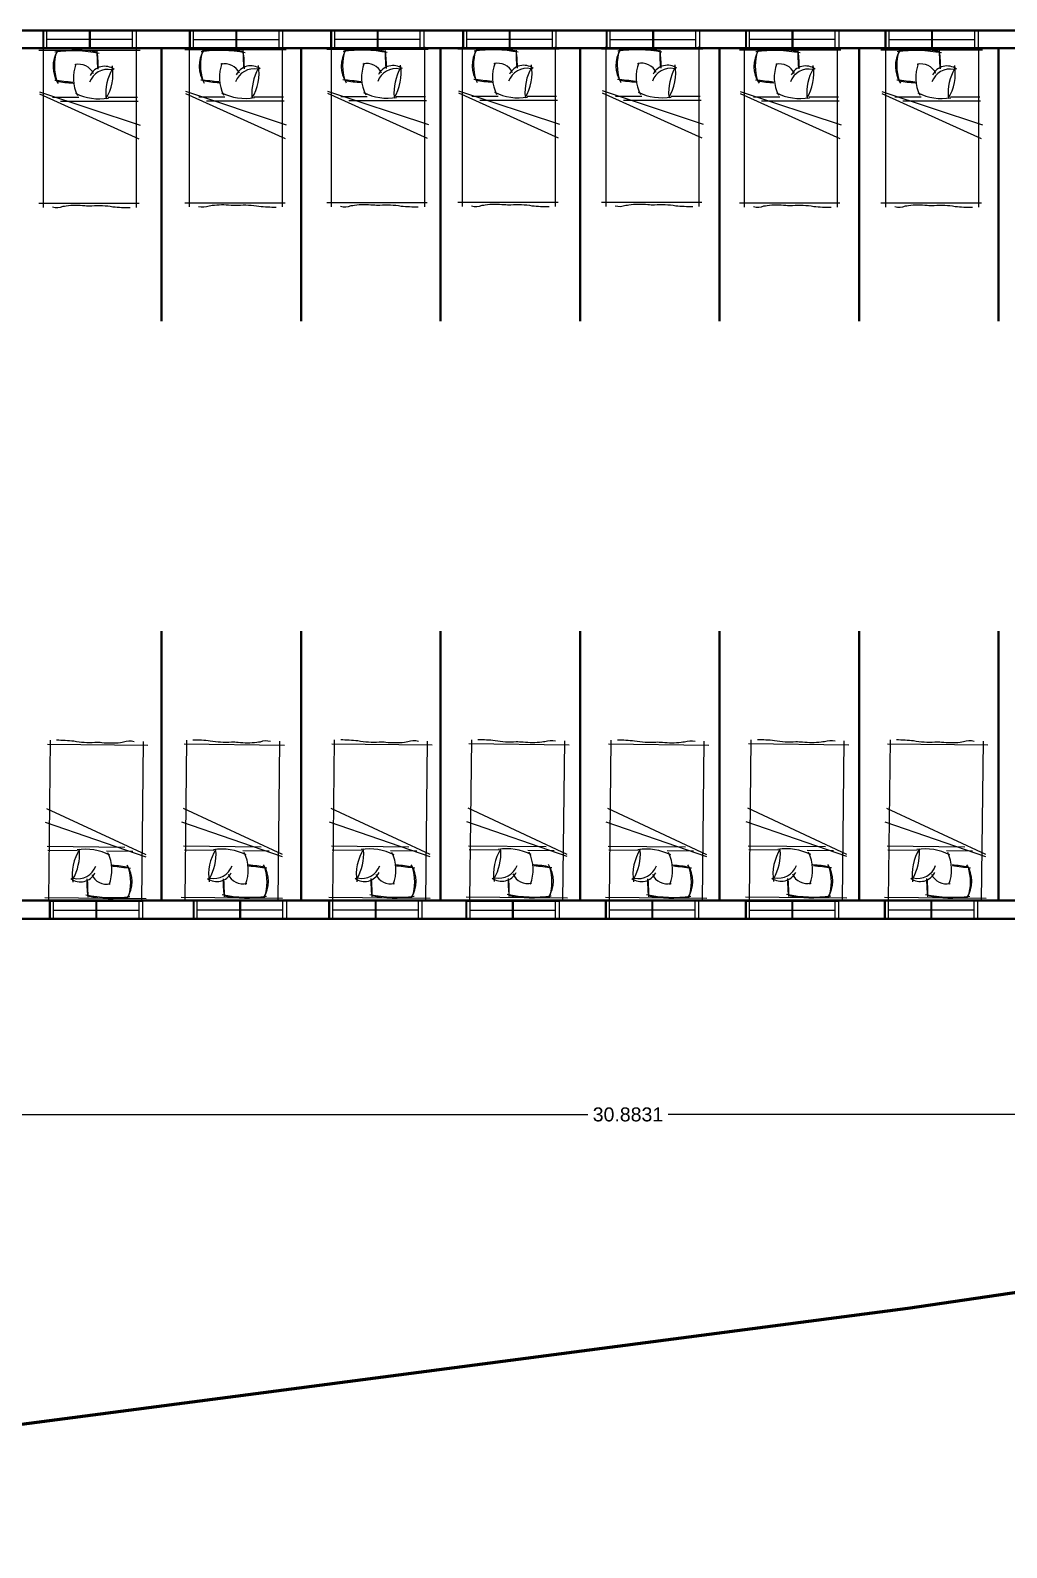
# Model space of a CAD drawing. Header units: metres. Extents: x -353 to 1688, y -477 to 135.
# Drawn here: x -323.22 to -310.63, y -466.27 to -446.69 of the extents above; entities that cross this region are included whole.
import ezdxf

# ---------------------------------------------------------------- set-up
doc = ezdxf.new("R2010")
doc.units = ezdxf.units.M
doc.header["$MEASUREMENT"] = 0
doc.linetypes.add('ACAD_ISO04W100', pattern=[30, 24, -3, 0, -3])
for name, color, linetype, lineweight in [('DIMENSION', 240, 'Continuous', 40), ('SITE BOUNDARY', 6, 'ACAD_ISO04W100', 60), ('WALL', 2, 'Continuous', 40)]:
    doc.layers.add(name, color=color, linetype=linetype, lineweight=lineweight)
doc.layers.add('FURNITURE', color=130, linetype='Continuous', plot=False)
doc.layers.add('WINDOW', color=10, linetype='Continuous')
doc.styles.get("Standard").update_dxf_attribs({"font": 'arial.ttf'})
doc.dimstyles.new('Annotative', dxfattribs={"dimscale": 0, "dimtxt": 0.18, "dimasz": 0.18, "dimexe": 0.18, "dimexo": 0.0625, "dimgap": 0.09, "dimtad": 0, "dimtih": 1, "dimtoh": 1, "dimdec": 4, "dimzin": 0, "dimdsep": 46, "dimtxsty": 'Standard', "dimcen": 0.09, "dimadec": 0, "dimazin": 0, "dimtfac": 1, "dimtdec": 4, "dimtofl": 0, "dimtmove": 0, "dimatfit": 3, "dimfxl": 1, "dimtolj": 1, "dimtzin": 0, "dimarcsym": 0})

# ---------------------------------------------------------------- blocks, each defined once
blk = doc.blocks.new('*D422')
at = {"layer": 'Defpoints', "color": 0, "transparency": 16777216}
for p in [(-330.954, -458.16), (-300.071, -458.16), (-330.954, -460.684)]:
    blk.add_point(p, dxfattribs=at)
at = {"layer": 'DIMENSION', "color": 0, "lineweight": -2, "transparency": 16777216}
for p, q in [((-330.954, -458.222), (-330.954, -460.864)), ((-300.071, -458.222), (-300.071, -460.864)), ((-330.774, -460.684), (-316.029, -460.684)), ((-300.251, -460.684), (-314.996, -460.684))]:
    blk.add_line(p, q, dxfattribs=at)
at = {"layer": 'DIMENSION', "color": 0, "transparency": 16777216}
for points in [[(-330.774, -460.654), (-330.774, -460.714), (-330.954, -460.684)], [(-300.251, -460.654), (-300.251, -460.714), (-300.071, -460.684)]]:
    blk.add_solid(points, dxfattribs=at)
at = {"layer": 'DIMENSION', "color": 0, "transparency": 16777216, "insert": (-315.513, -460.684), "char_height": 0.18, "attachment_point": 5}
blk.add_mtext('\\A1;30.8831', dxfattribs=at)

msp = doc.modelspace()

# ---------------------------------------------------------------- linework, layer by layer
at = {"layer": 'FURNITURE', "color": 7, "linetype": 'Continuous'}
for p, q in [((-323.11619, -446.9466), (-321.80785, -446.9466)), ((-321.23167, -446.94013), (-319.92334, -446.94013)), ((-319.3982, -446.93745), (-318.08987, -446.93745)), ((-317.70867, -446.93333), (-316.40034, -446.93333)), ((-315.85472, -446.93274), (-314.54639, -446.93274)), ((-314.0728, -446.94211), (-312.76447, -446.94211)), ((-312.24814, -446.94211), (-310.93981, -446.94211)), ((-321.72845, -457.90071), (-323.0367, -457.88573)), ((-319.96874, -457.89735), (-321.27699, -457.88237)), ((-318.06307, -457.89633), (-319.37132, -457.88136)), ((-316.29278, -457.89372), (-317.60102, -457.87875)), ((-314.49324, -457.89818), (-315.80148, -457.88321)), ((-312.68681, -457.89372), (-313.99506, -457.87875)), ((-310.89267, -457.89617), (-312.20091, -457.88119))]:
    msp.add_line(p, q, dxfattribs=at)
at = {"layer": 'FURNITURE', "linetype": 'Continuous'}
for p, q in [((-323.05816, -446.91656), (-323.05816, -448.97831)), ((-321.85816, -446.91656), (-321.85816, -448.97831)), ((-321.17365, -446.91009), (-321.17365, -448.97184)), ((-319.97365, -446.91009), (-319.97365, -448.97184)), ((-319.34018, -446.90741), (-319.34018, -448.96916)), ((-318.14018, -446.90741), (-318.14018, -448.96916)), ((-317.65065, -446.90329), (-317.65065, -448.96504)), ((-316.45065, -446.90329), (-316.45065, -448.96504)), ((-315.79669, -446.90269), (-315.79669, -448.96444)), ((-314.59669, -446.90269), (-314.59669, -448.96444)), ((-314.01478, -446.91206), (-314.01478, -448.97381)), ((-312.81478, -446.91206), (-312.81478, -448.97381)), ((-312.19012, -446.91206), (-312.19012, -448.97381)), ((-310.99012, -446.91206), (-310.99012, -448.97381)), ((-323.10726, -447.48494), (-321.80534, -447.91668)), ((-323.10684, -447.51398), (-321.8224, -448.09431)), ((-322.93571, -447.5562), (-322.59715, -447.5562)), ((-322.83335, -447.607), (-321.83167, -447.607)), ((-322.22036, -447.5562), (-321.84123, -447.5562)), ((-321.22274, -447.47847), (-319.92082, -447.91022)), ((-321.22233, -447.50751), (-319.93788, -448.08784)), ((-321.0512, -447.54973), (-320.71263, -447.54973)), ((-320.94883, -447.60053), (-319.94716, -447.60053)), ((-320.33584, -447.54973), (-319.95672, -447.54973)), ((-319.38927, -447.47579), (-318.08735, -447.90753)), ((-319.38886, -447.50483), (-318.10441, -448.08516)), ((-319.21773, -447.54705), (-318.87916, -447.54705)), ((-319.11536, -447.59785), (-318.11368, -447.59785)), ((-318.50237, -447.54705), (-318.12325, -447.54705)), ((-317.69974, -447.47167), (-316.39782, -447.90342)), ((-317.69933, -447.50071), (-316.41488, -448.08104)), ((-317.5282, -447.54293), (-317.18963, -447.54293)), ((-317.42583, -447.59373), (-316.42416, -447.59373)), ((-316.81284, -447.54293), (-316.43372, -447.54293)), ((-315.84579, -447.47108), (-314.54387, -447.90282)), ((-315.84538, -447.50011), (-314.56093, -448.08044)), ((-315.67425, -447.54234), (-315.33568, -447.54234)), ((-315.57188, -447.59314), (-314.5702, -447.59314)), ((-314.95889, -447.54234), (-314.57976, -447.54234)), ((-314.06388, -447.48044), (-312.76196, -447.91219)), ((-314.06346, -447.50948), (-312.77901, -448.08981)), ((-313.89233, -447.55171), (-313.55377, -447.55171)), ((-313.78996, -447.60251), (-312.78829, -447.60251)), ((-313.17697, -447.55171), (-312.79785, -447.55171)), ((-312.23921, -447.48044), (-310.9373, -447.91219)), ((-312.2388, -447.50948), (-310.95435, -448.08981)), ((-312.06767, -447.55171), (-311.72911, -447.55171)), ((-311.9653, -447.60251), (-310.96363, -447.60251)), ((-311.35231, -447.55171), (-310.97319, -447.55171)), ((-323.11619, -448.9236), (-321.82117, -448.9236)), ((-321.23167, -448.91713), (-319.93665, -448.91713)), ((-319.3982, -448.91445), (-318.10318, -448.91445)), ((-317.70867, -448.91033), (-316.41365, -448.91033)), ((-315.85472, -448.90974), (-314.5597, -448.90974)), ((-314.0728, -448.91911), (-312.77778, -448.91911)), ((-312.24814, -448.91911), (-310.95312, -448.91911)), ((-321.70582, -455.92384), (-323.00076, -455.90902)), ((-322.98673, -457.91635), (-322.96313, -455.85474)), ((-321.78681, -457.93009), (-321.76321, -455.86848)), ((-319.94611, -455.92048), (-321.24105, -455.90565)), ((-321.22703, -457.91299), (-321.20343, -455.85138)), ((-320.02711, -457.92672), (-320.00351, -455.86511)), ((-318.04044, -455.91946), (-319.33538, -455.90464)), ((-319.32136, -457.91197), (-319.29776, -455.85036)), ((-318.12144, -457.92571), (-318.09784, -455.8641)), ((-316.27015, -455.91685), (-317.56508, -455.90203)), ((-317.55106, -457.90937), (-317.52746, -455.84775)), ((-316.35114, -457.9231), (-316.32754, -455.86149)), ((-314.47061, -455.92131), (-315.76554, -455.90649)), ((-315.75152, -457.91383), (-315.72792, -455.85221)), ((-314.5516, -457.92756), (-314.528, -455.86595)), ((-312.66418, -455.91685), (-313.95912, -455.90203)), ((-313.9451, -457.90937), (-313.9215, -455.84775)), ((-312.74517, -457.9231), (-312.72157, -455.86149)), ((-310.87004, -455.91929), (-312.16497, -455.90447)), ((-312.15095, -457.91181), (-312.12735, -455.8502)), ((-310.95103, -457.92554), (-310.92743, -455.86393)), ((-321.7313, -457.33326), (-323.00902, -456.73827)), ((-319.97159, -457.3299), (-321.24931, -456.73491)), ((-318.06592, -457.32889), (-319.34364, -456.7339)), ((-316.29562, -457.32628), (-317.57334, -456.73129)), ((-314.49608, -457.33074), (-315.7738, -456.73575)), ((-312.68966, -457.32628), (-313.96738, -456.73129)), ((-310.89551, -457.32872), (-312.17323, -456.73373)), ((-321.73121, -457.3623), (-323.02811, -456.91569)), ((-319.97151, -457.35894), (-321.2684, -456.91233)), ((-318.06584, -457.35793), (-319.36273, -456.91131)), ((-316.29554, -457.35532), (-317.59243, -456.9087)), ((-314.496, -457.35978), (-315.79289, -456.91316)), ((-312.68958, -457.35532), (-313.98647, -456.9087)), ((-310.89543, -457.35776), (-312.19232, -456.91114)), ((-322.00371, -457.23712), (-323.00532, -457.22565)), ((-322.61724, -457.2809), (-322.99634, -457.27656)), ((-321.90193, -457.28908), (-322.24047, -457.28521)), ((-320.24401, -457.23375), (-321.24562, -457.22229)), ((-320.85754, -457.27753), (-321.23664, -457.27319)), ((-320.14223, -457.28572), (-320.48077, -457.28185)), ((-318.33833, -457.23274), (-319.33994, -457.22127)), ((-318.95186, -457.27652), (-319.33096, -457.27218)), ((-318.23655, -457.28471), (-318.5751, -457.28083)), ((-316.56804, -457.23013), (-317.56965, -457.21866)), ((-317.18157, -457.27391), (-317.56067, -457.26957)), ((-316.46626, -457.2821), (-316.8048, -457.27822)), ((-314.7685, -457.23459), (-315.77011, -457.22312)), ((-315.38203, -457.27837), (-315.76113, -457.27403)), ((-314.66672, -457.28656), (-315.00526, -457.28268)), ((-312.96207, -457.23013), (-313.96368, -457.21866)), ((-313.5756, -457.27391), (-313.9547, -457.26957)), ((-312.86029, -457.2821), (-313.19884, -457.27822)), ((-311.16793, -457.23257), (-312.16954, -457.22111)), ((-311.78146, -457.27635), (-312.16056, -457.27201)), ((-311.06615, -457.28454), (-311.40469, -457.28066))]:
    msp.add_line(p, q, dxfattribs=at)
for points in [[(-322.93851, -448.9718, 0.15235432), (-322.8018, -448.96335, 0.05352755), (-322.76127, -448.95654, -0.05589674), (-322.51917, -448.95409, 0.02697324), (-322.43158, -448.95618, -0.03694731), (-322.29376, -448.95422, -0.03644179), (-322.1588, -448.96931, 0.02377551), (-321.93632, -448.97984)], [(-321.054, -448.96533, 0.15235432), (-320.91728, -448.95688, 0.05352755), (-320.87675, -448.95007, -0.05589674), (-320.63466, -448.94762, 0.02697324), (-320.54706, -448.94971, -0.03694731), (-320.40925, -448.94775, -0.03644179), (-320.27429, -448.96284, 0.02377551), (-320.0518, -448.97337)], [(-319.22053, -448.96265, 0.15235432), (-319.08381, -448.9542, 0.05352755), (-319.04328, -448.94739, -0.05589674), (-318.80119, -448.94494, 0.02697324), (-318.71359, -448.94703, -0.03694731), (-318.57578, -448.94506, -0.03644179), (-318.44082, -448.96016, 0.02377551), (-318.21833, -448.97069)], [(-317.531, -448.95853, 0.15235432), (-317.39428, -448.95008, 0.05352755), (-317.35375, -448.94327, -0.05589674), (-317.11166, -448.94082, 0.02697324), (-317.02406, -448.94291, -0.03694731), (-316.88625, -448.94095, -0.03644179), (-316.75129, -448.95604, 0.02377551), (-316.5288, -448.96657)], [(-315.67704, -448.95793, 0.15235432), (-315.54033, -448.94949, 0.05352755), (-315.4998, -448.94267, -0.05589674), (-315.2577, -448.94022, 0.02697324), (-315.17011, -448.94231, -0.03694731), (-315.03229, -448.94035, -0.03644179), (-314.89733, -448.95544, 0.02377551), (-314.67485, -448.96597)], [(-313.89513, -448.9673, 0.15235432), (-313.75842, -448.95886, 0.05352755), (-313.71788, -448.95204, -0.05589674), (-313.47579, -448.94959, 0.02697324), (-313.38819, -448.95168, -0.03694731), (-313.25038, -448.94972, -0.03644179), (-313.11542, -448.96481, 0.02377551), (-312.89294, -448.97534)], [(-312.07047, -448.9673, 0.15235432), (-311.93376, -448.95886, 0.05352755), (-311.89322, -448.95204, -0.05589674), (-311.65113, -448.94959, 0.02697324), (-311.56353, -448.95168, -0.03694731), (-311.42572, -448.94972, -0.03644179), (-311.29076, -448.96481, 0.02377551), (-311.06828, -448.97534)], [(-321.88293, -455.87361, 0.15235432), (-322.01973, -455.88049, 0.05352755), (-322.06034, -455.88685, -0.05589674), (-322.30245, -455.88652, 0.02697324), (-322.39001, -455.88343, -0.03694731), (-322.52784, -455.88382, -0.03644179), (-322.66262, -455.86718, 0.02377551), (-322.88497, -455.8541)], [(-320.12323, -455.87025, 0.15235432), (-320.26003, -455.87713, 0.05352755), (-320.30063, -455.88348, -0.05589674), (-320.54274, -455.88316, 0.02697324), (-320.63031, -455.88007, -0.03694731), (-320.76813, -455.88045, -0.03644179), (-320.90291, -455.86382, 0.02377551), (-321.12526, -455.85074)], [(-318.21755, -455.86924, 0.15235432), (-318.35435, -455.87612, 0.05352755), (-318.39496, -455.88247, -0.05589674), (-318.63707, -455.88215, 0.02697324), (-318.72463, -455.87906, -0.03694731), (-318.86246, -455.87944, -0.03644179), (-318.99724, -455.8628, 0.02377551), (-319.21959, -455.84972)], [(-316.44726, -455.86663, 0.15235432), (-316.58406, -455.87351, 0.05352755), (-316.62467, -455.87986, -0.05589674), (-316.86677, -455.87954, 0.02697324), (-316.95434, -455.87645, -0.03694731), (-317.09217, -455.87683, -0.03644179), (-317.22694, -455.86019, 0.02377551), (-317.44929, -455.84711)], [(-314.64772, -455.87109, 0.15235432), (-314.78452, -455.87797, 0.05352755), (-314.82513, -455.88432, -0.05589674), (-315.06723, -455.884, 0.02697324), (-315.1548, -455.88091, -0.03694731), (-315.29263, -455.88129, -0.03644179), (-315.4274, -455.86465, 0.02377551), (-315.64975, -455.85157)], [(-312.84129, -455.86663, 0.15235432), (-312.97809, -455.87351, 0.05352755), (-313.0187, -455.87986, -0.05589674), (-313.26081, -455.87954, 0.02697324), (-313.34837, -455.87645, -0.03694731), (-313.4862, -455.87683, -0.03644179), (-313.62098, -455.86019, 0.02377551), (-313.84333, -455.84711)], [(-311.04715, -455.86907, 0.15235432), (-311.18395, -455.87595, 0.05352755), (-311.22456, -455.8823, -0.05589674), (-311.46666, -455.88198, 0.02697324), (-311.55423, -455.87889, -0.03694731), (-311.69206, -455.87927, -0.03644179), (-311.82683, -455.86263, 0.02377551), (-312.04918, -455.84956)]]:
    msp.add_lwpolyline(points, format="xyb", dxfattribs=at)
at = {"layer": 'FURNITURE', "color": 7, "linetype": 'Continuous'}
for centre, radius, start, end in [((-322.54203, -447.1627), 0.38873, 147.509962, 213.833595), ((-322.64056, -448.36401), 1.41732, 78.579336, 100.017214), ((-323.85198, -447.1726), 1.50512, 359.153578, 7.553295), ((-320.65751, -447.15623), 0.38873, 147.509962, 213.833595), ((-320.75605, -448.35754), 1.41732, 78.579336, 100.017214), ((-321.96746, -447.16613), 1.50512, 359.153578, 7.553295), ((-318.82404, -447.15355), 0.38873, 147.509962, 213.833595), ((-318.92258, -448.35486), 1.41732, 78.579336, 100.017214), ((-320.13399, -447.16345), 1.50512, 359.153578, 7.553295), ((-317.13451, -447.14943), 0.38873, 147.509962, 213.833595), ((-317.23305, -448.35074), 1.41732, 78.579336, 100.017214), ((-318.44446, -447.15933), 1.50512, 359.153578, 7.553295), ((-315.28056, -447.14883), 0.38873, 147.509962, 213.833595), ((-315.3791, -448.35014), 1.41732, 78.579336, 100.017214), ((-316.59051, -447.15873), 1.50512, 359.153578, 7.553295), ((-313.49864, -447.1582), 0.38873, 147.509962, 213.833595), ((-313.59718, -448.35951), 1.41732, 78.579336, 100.017214), ((-314.80859, -447.1681), 1.50512, 359.153578, 7.553295), ((-311.67398, -447.1582), 0.38873, 147.509962, 213.833595), ((-311.77252, -448.35951), 1.41732, 78.579336, 100.017214), ((-312.98393, -447.1681), 1.50512, 359.153578, 7.553295), ((-322.15573, -447.30596), 0.51276, 159.302573, 206.502635), ((-322.59974, -447.34041), 0.20995, 24.752318, 103.91918), ((-322.26382, -447.36507), 0.20816, 54.167062, 153.84213), ((-321.59111, -447.5115), 0.65945, 151.045551, 184.149692), ((-322.7823, -447.25135), 0.62481, 328.654191, 9.197687), ((-320.27121, -447.29949), 0.51276, 159.302573, 206.502635), ((-320.71522, -447.33394), 0.20995, 24.752318, 103.91918), ((-320.3793, -447.3586), 0.20816, 54.167062, 153.84213), ((-319.7066, -447.50503), 0.65945, 151.045551, 184.149692), ((-320.89779, -447.24488), 0.62481, 328.654191, 9.197687), ((-318.43774, -447.29681), 0.51276, 159.302573, 206.502635), ((-318.88175, -447.33126), 0.20995, 24.752318, 103.91918), ((-318.54583, -447.35592), 0.20816, 54.167062, 153.84213), ((-317.87313, -447.50235), 0.65945, 151.045551, 184.149692), ((-319.06432, -447.2422), 0.62481, 328.654191, 9.197687), ((-316.74821, -447.29269), 0.51276, 159.302573, 206.502635), ((-317.19222, -447.32714), 0.20995, 24.752318, 103.91918), ((-316.8563, -447.3518), 0.20816, 54.167062, 153.84213), ((-316.1836, -447.49823), 0.65945, 151.045551, 184.149692), ((-317.37479, -447.23808), 0.62481, 328.654191, 9.197687), ((-314.89426, -447.2921), 0.51276, 159.302573, 206.502635), ((-315.33827, -447.32654), 0.20995, 24.752318, 103.91918), ((-315.00235, -447.3512), 0.20816, 54.167062, 153.84213), ((-314.32964, -447.49763), 0.65945, 151.045551, 184.149692), ((-315.52084, -447.23748), 0.62481, 328.654191, 9.197687), ((-313.11234, -447.30147), 0.51276, 159.302573, 206.502635), ((-313.55636, -447.33591), 0.20995, 24.752318, 103.91918), ((-313.22043, -447.36057), 0.20816, 54.167062, 153.84213), ((-312.54773, -447.507), 0.65945, 151.045551, 184.149692), ((-313.73892, -447.24685), 0.62481, 328.654191, 9.197687), ((-311.28768, -447.30147), 0.51276, 159.302573, 206.502635), ((-311.73169, -447.33591), 0.20995, 24.752318, 103.91918), ((-311.39577, -447.36057), 0.20816, 54.167062, 153.84213), ((-310.72307, -447.507), 0.65945, 151.045551, 184.149692), ((-311.91426, -447.24685), 0.62481, 328.654191, 9.197687), ((-322.62588, -446.12199), 1.25148, 258.116915, 267.884926), ((-320.74136, -446.11552), 1.25148, 258.116915, 267.884926), ((-318.90789, -446.11284), 1.25148, 258.116915, 267.884926), ((-317.21836, -446.10872), 1.25148, 258.116915, 267.884926), ((-315.36441, -446.10812), 1.25148, 258.116915, 267.884926), ((-313.58249, -446.11749), 1.25148, 258.116915, 267.884926), ((-311.75783, -446.11749), 1.25148, 258.116915, 267.884926), ((-322.33088, -446.86967), 0.70718, 243.959976, 279.347385), ((-320.44637, -446.8632), 0.70718, 243.959976, 279.347385), ((-318.61289, -446.86052), 0.70718, 243.959976, 279.347385), ((-316.92337, -446.8564), 0.70718, 243.959976, 279.347385), ((-315.06941, -446.8558), 0.70718, 243.959976, 279.347385), ((-313.2875, -446.86517), 0.70718, 243.959976, 279.347385), ((-311.46284, -446.86517), 0.70718, 243.959976, 279.347385), ((-322.05882, -457.59216), 0.62481, 147.998363, 188.541859), ((-323.24696, -457.31839), 0.65945, 330.389723, 3.493864), ((-322.51458, -457.96865), 0.70718, 63.304147, 98.691556), ((-322.68473, -457.53038), 0.51276, 338.646744, 25.846806), ((-320.29911, -457.5888), 0.62481, 147.998363, 188.541859), ((-321.48725, -457.31503), 0.65945, 330.389723, 3.493864), ((-320.75488, -457.96529), 0.70718, 63.304147, 98.691556), ((-320.92503, -457.52702), 0.51276, 338.646744, 25.846806), ((-318.39344, -457.58779), 0.62481, 147.998363, 188.541859), ((-319.58158, -457.31402), 0.65945, 330.389723, 3.493864), ((-318.84921, -457.96427), 0.70718, 63.304147, 98.691556), ((-319.01936, -457.526), 0.51276, 338.646744, 25.846806), ((-316.62315, -457.58518), 0.62481, 147.998363, 188.541859), ((-317.81128, -457.31141), 0.65945, 330.389723, 3.493864), ((-317.07891, -457.96166), 0.70718, 63.304147, 98.691556), ((-317.24906, -457.52339), 0.51276, 338.646744, 25.846806), ((-314.82361, -457.58964), 0.62481, 147.998363, 188.541859), ((-316.01174, -457.31587), 0.65945, 330.389723, 3.493864), ((-315.27937, -457.96612), 0.70718, 63.304147, 98.691556), ((-315.44952, -457.52785), 0.51276, 338.646744, 25.846806), ((-313.01718, -457.58518), 0.62481, 147.998363, 188.541859), ((-314.20532, -457.31141), 0.65945, 330.389723, 3.493864), ((-313.47294, -457.96166), 0.70718, 63.304147, 98.691556), ((-313.6431, -457.52339), 0.51276, 338.646744, 25.846806), ((-311.22304, -457.58762), 0.62481, 147.998363, 188.541859), ((-312.41117, -457.31385), 0.65945, 330.389723, 3.493864), ((-311.6788, -457.9641), 0.70718, 63.304147, 98.691556), ((-311.84895, -457.52583), 0.51276, 338.646744, 25.846806), ((-322.57597, -457.47252), 0.20816, 233.511233, 333.186301), ((-322.24036, -457.50102), 0.20995, 204.09649, 283.263351), ((-322.22817, -458.71966), 1.25148, 77.461087, 87.229098), ((-322.3001, -457.67806), 0.38873, 326.854133, 33.177766), ((-320.81627, -457.46915), 0.20816, 233.511233, 333.186301), ((-320.48065, -457.49766), 0.20995, 204.09649, 283.263351), ((-320.46846, -458.71629), 1.25148, 77.461087, 87.229098), ((-320.54039, -457.67469), 0.38873, 326.854133, 33.177766), ((-318.91059, -457.46814), 0.20816, 233.511233, 333.186301), ((-318.57498, -457.49664), 0.20995, 204.09649, 283.263351), ((-318.56279, -458.71528), 1.25148, 77.461087, 87.229098), ((-318.63472, -457.67368), 0.38873, 326.854133, 33.177766), ((-317.1403, -457.46553), 0.20816, 233.511233, 333.186301), ((-316.80468, -457.49403), 0.20995, 204.09649, 283.263351), ((-316.79249, -458.71267), 1.25148, 77.461087, 87.229098), ((-316.86442, -457.67107), 0.38873, 326.854133, 33.177766), ((-315.34076, -457.46999), 0.20816, 233.511233, 333.186301), ((-315.00514, -457.49849), 0.20995, 204.09649, 283.263351), ((-314.99295, -458.71713), 1.25148, 77.461087, 87.229098), ((-315.06488, -457.67553), 0.38873, 326.854133, 33.177766), ((-313.53433, -457.46553), 0.20816, 233.511233, 333.186301), ((-313.19872, -457.49403), 0.20995, 204.09649, 283.263351), ((-313.18653, -458.71267), 1.25148, 77.461087, 87.229098), ((-313.25846, -457.67107), 0.38873, 326.854133, 33.177766), ((-311.74019, -457.46797), 0.20816, 233.511233, 333.186301), ((-311.40457, -457.49647), 0.20995, 204.09649, 283.263351), ((-311.39238, -458.71511), 1.25148, 77.461087, 87.229098), ((-311.46431, -457.67351), 0.38873, 326.854133, 33.177766), ((-320.99012, -457.68315), 1.50512, 178.497749, 186.897466), ((-319.23041, -457.67979), 1.50512, 178.497749, 186.897466), ((-317.32474, -457.67877), 1.50512, 178.497749, 186.897466), ((-315.55445, -457.67616), 1.50512, 178.497749, 186.897466), ((-313.75491, -457.68062), 1.50512, 178.497749, 186.897466), ((-311.94848, -457.67616), 1.50512, 178.497749, 186.897466), ((-310.15434, -457.6786), 1.50512, 178.497749, 186.897466), ((-322.18782, -456.47795), 1.41732, 257.923507, 279.361386), ((-320.42811, -456.47459), 1.41732, 257.923507, 279.361386), ((-318.52244, -456.47357), 1.41732, 257.923507, 279.361386), ((-316.75214, -456.47096), 1.41732, 257.923507, 279.361386), ((-314.9526, -456.47543), 1.41732, 257.923507, 279.361386), ((-313.14618, -456.47096), 1.41732, 257.923507, 279.361386), ((-311.35203, -456.47341), 1.41732, 257.923507, 279.361386)]:
    msp.add_arc(centre, radius, start, end, dxfattribs=at)
at = {"layer": 'FURNITURE', "linetype": 'Continuous'}
for centre, radius, start, end in [((-322.25105, -447.15157), 0.66193, 163.926349, 197.140869), ((-322.66633, -448.69417), 1.7363, 79.04869, 97.940841), ((-319.45186, -446.95581), 2.91289, 180.106285, 184.331167), ((-320.36653, -447.1451), 0.66193, 163.926349, 197.140869), ((-320.78182, -448.6877), 1.7363, 79.04869, 97.940841), ((-317.56734, -446.94934), 2.91289, 180.106285, 184.331167), ((-318.53306, -447.14242), 0.66193, 163.926349, 197.140869), ((-318.94835, -448.68502), 1.7363, 79.04869, 97.940841), ((-315.73387, -446.94666), 2.91289, 180.106285, 184.331167), ((-316.84353, -447.1383), 0.66193, 163.926349, 197.140869), ((-317.25882, -448.6809), 1.7363, 79.04869, 97.940841), ((-314.04434, -446.94254), 2.91289, 180.106285, 184.331167), ((-314.98958, -447.1377), 0.66193, 163.926349, 197.140869), ((-315.40486, -448.6803), 1.7363, 79.04869, 97.940841), ((-312.19039, -446.94194), 2.91289, 180.106285, 184.331167), ((-313.20767, -447.14707), 0.66193, 163.926349, 197.140869), ((-313.62295, -448.68967), 1.7363, 79.04869, 97.940841), ((-310.40847, -446.95131), 2.91289, 180.106285, 184.331167), ((-311.383, -447.14707), 0.66193, 163.926349, 197.140869), ((-311.79829, -448.68967), 1.7363, 79.04869, 97.940841), ((-308.58381, -446.95131), 2.91289, 180.106285, 184.331167), ((-322.22511, -447.44445), 0.24841, 78.041256, 160.834226), ((-320.34059, -447.43798), 0.24841, 78.041256, 160.834226), ((-318.50712, -447.4353), 0.24841, 78.041256, 160.834226), ((-316.81759, -447.43118), 0.24841, 78.041256, 160.834226), ((-314.96364, -447.43058), 0.24841, 78.041256, 160.834226), ((-313.18173, -447.43995), 0.24841, 78.041256, 160.834226), ((-311.35707, -447.43995), 0.24841, 78.041256, 160.834226), ((-323.86436, -457.34101), 10.04598, 83.213222, 84.547616), ((-321.97984, -457.33454), 10.04598, 83.213222, 84.547616), ((-320.14637, -457.33186), 10.04598, 83.213222, 84.547616), ((-318.45684, -457.32774), 10.04598, 83.213222, 84.547616), ((-316.60289, -457.32714), 10.04598, 83.213222, 84.547616), ((-314.82098, -457.33651), 10.04598, 83.213222, 84.547616), ((-312.99632, -457.33651), 10.04598, 83.213222, 84.547616), ((-322.61377, -457.3927), 0.24841, 257.385428, 340.178398), ((-320.86135, -447.51555), 10.04598, 262.557393, 263.891788), ((-322.59118, -457.68586), 0.66193, 343.270521, 16.48504), ((-320.85406, -457.38934), 0.24841, 257.385428, 340.178398), ((-319.10164, -447.51219), 10.04598, 262.557393, 263.891788), ((-320.83148, -457.68249), 0.66193, 343.270521, 16.48504), ((-318.94839, -457.38832), 0.24841, 257.385428, 340.178398), ((-317.19597, -447.51117), 10.04598, 262.557393, 263.891788), ((-318.92581, -457.68148), 0.66193, 343.270521, 16.48504), ((-317.17809, -457.38571), 0.24841, 257.385428, 340.178398), ((-315.42567, -447.50856), 10.04598, 262.557393, 263.891788), ((-317.15551, -457.67887), 0.66193, 343.270521, 16.48504), ((-315.37855, -457.39017), 0.24841, 257.385428, 340.178398), ((-313.62613, -447.51302), 10.04598, 262.557393, 263.891788), ((-315.35597, -457.68333), 0.66193, 343.270521, 16.48504), ((-313.57213, -457.38571), 0.24841, 257.385428, 340.178398), ((-311.81971, -447.50856), 10.04598, 262.557393, 263.891788), ((-313.54955, -457.67887), 0.66193, 343.270521, 16.48504), ((-311.77798, -457.38815), 0.24841, 257.385428, 340.178398), ((-310.02556, -447.511), 10.04598, 262.557393, 263.891788), ((-311.7554, -457.68131), 0.66193, 343.270521, 16.48504), ((-325.39243, -457.84956), 2.91289, 359.450456, 3.675338), ((-323.63273, -457.8462), 2.91289, 359.450456, 3.675338), ((-321.72706, -457.84518), 2.91289, 359.450456, 3.675338), ((-319.95676, -457.84257), 2.91289, 359.450456, 3.675338), ((-318.15722, -457.84703), 2.91289, 359.450456, 3.675338), ((-316.3508, -457.84257), 2.91289, 359.450456, 3.675338), ((-314.55665, -457.84502), 2.91289, 359.450456, 3.675338), ((-322.15827, -456.14811), 1.7363, 258.392862, 277.285012), ((-320.39856, -456.14474), 1.7363, 258.392862, 277.285012), ((-318.49289, -456.14373), 1.7363, 258.392862, 277.285012), ((-316.7226, -456.14112), 1.7363, 258.392862, 277.285012), ((-314.92306, -456.14558), 1.7363, 258.392862, 277.285012), ((-313.11663, -456.14112), 1.7363, 258.392862, 277.285012), ((-311.32249, -456.14356), 1.7363, 258.392862, 277.285012)]:
    msp.add_arc(centre, radius, start, end, dxfattribs=at)
at = {"layer": 'SITE BOUNDARY'}
for p, q in [((-288.40899, -459.73375), (-311.90105, -463.18879)), ((-311.90105, -463.18879), (-335.49006, -466.27349))]:
    msp.add_line(p, q, dxfattribs=at)
at = {"layer": 'WALL'}
for p, q in [((-328.96098, -446.6931), (-305.10098, -446.6931)), ((-328.73098, -446.9231), (-305.49407, -446.9231)), ((-321.53098, -450.44761), (-321.53098, -446.9231)), ((-321.53098, -450.44761), (-321.53098, -446.9231)), ((-319.73098, -450.44761), (-319.73098, -446.9231)), ((-318.23098, -446.9231), (-318.23098, -446.9231)), ((-318.23098, -446.9231), (-318.23098, -446.9231)), ((-318.23098, -446.9231), (-318.23098, -446.9231)), ((-318.23098, -446.9231), (-318.23098, -446.9231)), ((-317.93098, -450.44761), (-317.93098, -446.9231)), ((-316.13098, -450.44761), (-316.13098, -446.9231)), ((-314.33098, -450.44761), (-314.33098, -446.9231)), ((-312.53098, -450.44761), (-312.53098, -446.9231)), ((-310.73098, -450.44761), (-310.73098, -446.9231)), ((-321.53098, -457.9231), (-321.53098, -454.44761)), ((-319.73098, -457.9231), (-319.73098, -454.44761)), ((-317.93098, -457.9231), (-317.93098, -454.44761)), ((-316.13098, -457.9231), (-316.13098, -454.44761)), ((-314.33098, -457.9231), (-314.33098, -454.44761)), ((-312.53098, -457.9231), (-312.53098, -454.44761)), ((-310.73098, -457.9231), (-310.73098, -454.44761)), ((-307.13098, -457.9231), (-330.72407, -457.9231)), ((-300.07098, -458.15993), (-330.95407, -458.15993))]:
    msp.add_line(p, q, dxfattribs=at)
at = {"layer": 'WINDOW'}
for p, q in [((-323.05934, -446.6931), (-321.85934, -446.6931)), ((-323.05934, -446.9231), (-323.05934, -446.6931)), ((-323.04857, -446.9231), (-323.04857, -446.6931)), ((-323.00934, -446.9231), (-323.00934, -446.6931)), ((-323.00934, -446.8081), (-321.90934, -446.8081)), ((-322.45934, -446.9231), (-322.45934, -446.6931)), ((-322.44857, -446.9231), (-322.44857, -446.6931)), ((-321.90934, -446.6931), (-321.90934, -446.9231)), ((-321.85934, -446.6931), (-321.85934, -446.9231)), ((-321.16815, -446.69787), (-319.96815, -446.69787)), ((-321.16815, -446.92787), (-321.16815, -446.69787)), ((-321.15738, -446.92787), (-321.15738, -446.69787)), ((-321.11815, -446.92787), (-321.11815, -446.69787)), ((-321.11815, -446.81287), (-320.01815, -446.81287)), ((-320.56815, -446.92787), (-320.56815, -446.69787)), ((-320.55738, -446.92787), (-320.55738, -446.69787)), ((-320.01815, -446.69787), (-320.01815, -446.92787)), ((-319.96815, -446.69787), (-319.96815, -446.92787)), ((-319.34654, -446.69267), (-318.14654, -446.69267)), ((-319.34654, -446.92267), (-319.34654, -446.69267)), ((-319.33576, -446.92267), (-319.33576, -446.69267)), ((-319.29654, -446.92267), (-319.29654, -446.69267)), ((-319.29654, -446.80767), (-318.19654, -446.80767)), ((-318.74654, -446.92267), (-318.74654, -446.69267)), ((-318.73576, -446.92267), (-318.73576, -446.69267)), ((-318.19654, -446.69267), (-318.19654, -446.92267)), ((-318.14654, -446.69267), (-318.14654, -446.92267)), ((-317.64176, -446.6931), (-316.44176, -446.6931)), ((-317.64176, -446.9231), (-317.64176, -446.6931)), ((-317.63098, -446.9231), (-317.63098, -446.6931)), ((-317.59176, -446.9231), (-317.59176, -446.6931)), ((-317.59176, -446.8081), (-316.49176, -446.8081)), ((-317.04176, -446.9231), (-317.04176, -446.6931)), ((-317.03098, -446.9231), (-317.03098, -446.6931)), ((-316.49176, -446.6931), (-316.49176, -446.9231)), ((-316.44176, -446.6931), (-316.44176, -446.9231)), ((-315.79108, -446.69382), (-314.59108, -446.69382)), ((-315.79108, -446.92382), (-315.79108, -446.69382)), ((-315.7803, -446.92382), (-315.7803, -446.69382)), ((-315.74108, -446.92382), (-315.74108, -446.69382)), ((-315.74108, -446.80882), (-314.64108, -446.80882)), ((-315.19108, -446.92382), (-315.19108, -446.69382)), ((-315.1803, -446.92382), (-315.1803, -446.69382)), ((-314.64108, -446.69382), (-314.64108, -446.92382)), ((-314.59108, -446.69382), (-314.59108, -446.92382)), ((-313.99414, -446.69333), (-312.79414, -446.69333)), ((-313.99414, -446.92333), (-313.99414, -446.69333)), ((-313.98336, -446.92333), (-313.98336, -446.69333)), ((-313.94414, -446.92333), (-313.94414, -446.69333)), ((-313.94414, -446.80833), (-312.84414, -446.80833)), ((-313.39414, -446.92333), (-313.39414, -446.69333)), ((-313.38336, -446.92333), (-313.38336, -446.69333)), ((-312.84414, -446.69333), (-312.84414, -446.92333)), ((-312.79414, -446.69333), (-312.79414, -446.92333)), ((-312.19355, -446.69495), (-310.99355, -446.69495)), ((-312.19355, -446.92495), (-312.19355, -446.69495)), ((-312.18277, -446.92495), (-312.18277, -446.69495)), ((-312.14355, -446.92495), (-312.14355, -446.69495)), ((-312.14355, -446.80995), (-311.04355, -446.80995)), ((-311.59355, -446.92495), (-311.59355, -446.69495)), ((-311.58277, -446.92495), (-311.58277, -446.69495)), ((-311.04355, -446.69495), (-311.04355, -446.92495)), ((-310.99355, -446.69495), (-310.99355, -446.92495)), ((-321.85934, -446.9231), (-323.05934, -446.9231)), ((-323.05934, -446.9231), (-322.45934, -446.9231)), ((-319.96815, -446.92787), (-321.16815, -446.92787)), ((-321.16815, -446.92787), (-320.56815, -446.92787)), ((-318.14654, -446.92267), (-319.34654, -446.92267)), ((-319.34654, -446.92267), (-318.74654, -446.92267)), ((-316.44176, -446.9231), (-317.64176, -446.9231)), ((-317.64176, -446.9231), (-317.04176, -446.9231)), ((-314.59108, -446.92382), (-315.79108, -446.92382)), ((-315.79108, -446.92382), (-315.19108, -446.92382)), ((-312.79414, -446.92333), (-313.99414, -446.92333)), ((-313.99414, -446.92333), (-313.39414, -446.92333)), ((-310.99355, -446.92495), (-312.19355, -446.92495)), ((-312.19355, -446.92495), (-311.59355, -446.92495)), ((-322.97484, -457.93009), (-321.77484, -457.93009)), ((-322.97484, -458.16009), (-322.97484, -457.93009)), ((-322.96406, -458.16009), (-322.96406, -457.93009)), ((-322.92484, -458.16009), (-322.92484, -457.93009)), ((-322.37484, -458.16009), (-322.37484, -457.93009)), ((-322.36406, -458.16009), (-322.36406, -457.93009)), ((-321.82484, -457.93009), (-321.82484, -458.16009)), ((-321.77484, -457.93009), (-321.77484, -458.16009)), ((-321.12049, -457.92672), (-319.92049, -457.92672)), ((-321.12049, -458.15672), (-321.12049, -457.92672)), ((-321.10971, -458.15672), (-321.10971, -457.92672)), ((-321.07049, -458.15672), (-321.07049, -457.92672)), ((-320.52049, -458.15672), (-320.52049, -457.92672)), ((-320.50971, -458.15672), (-320.50971, -457.92672)), ((-319.97049, -457.92672), (-319.97049, -458.15672)), ((-319.92049, -457.92672), (-319.92049, -458.15672)), ((-319.37132, -457.92571), (-318.17132, -457.92571)), ((-319.37132, -458.15571), (-319.37132, -457.92571)), ((-319.36054, -458.15571), (-319.36054, -457.92571)), ((-319.32132, -458.15571), (-319.32132, -457.92571)), ((-318.77132, -458.15571), (-318.77132, -457.92571)), ((-318.76054, -458.15571), (-318.76054, -457.92571)), ((-318.22132, -457.92571), (-318.22132, -458.15571)), ((-318.17132, -457.92571), (-318.17132, -458.15571)), ((-317.60102, -457.92993), (-316.40102, -457.92993)), ((-317.60102, -458.15993), (-317.60102, -457.92993)), ((-317.59024, -458.15993), (-317.59024, -457.92993)), ((-317.55102, -458.15993), (-317.55102, -457.92993)), ((-317.00102, -458.15993), (-317.00102, -457.92993)), ((-316.99024, -458.15993), (-316.99024, -457.92993)), ((-316.45102, -457.92993), (-316.45102, -458.15993)), ((-316.40102, -457.92993), (-316.40102, -458.15993)), ((-315.80148, -457.92756), (-314.60148, -457.92756)), ((-315.80148, -458.15756), (-315.80148, -457.92756)), ((-315.7907, -458.15756), (-315.7907, -457.92756)), ((-315.75148, -458.15756), (-315.75148, -457.92756)), ((-315.20148, -458.15756), (-315.20148, -457.92756)), ((-315.1907, -458.15756), (-315.1907, -457.92756)), ((-314.65148, -457.92756), (-314.65148, -458.15756)), ((-314.60148, -457.92756), (-314.60148, -458.15756)), ((-313.99506, -457.93122), (-312.79506, -457.93122)), ((-313.99506, -458.16122), (-313.99506, -457.93122)), ((-313.98428, -458.16122), (-313.98428, -457.93122)), ((-313.94506, -458.16122), (-313.94506, -457.93122)), ((-313.39506, -458.16122), (-313.39506, -457.93122)), ((-313.38428, -458.16122), (-313.38428, -457.93122)), ((-312.84506, -457.93122), (-312.84506, -458.16122)), ((-312.79506, -457.93122), (-312.79506, -458.16122)), ((-312.20091, -457.92554), (-311.00091, -457.92554)), ((-312.20091, -458.15554), (-312.20091, -457.92554)), ((-312.19013, -458.15554), (-312.19013, -457.92554)), ((-312.15091, -458.15554), (-312.15091, -457.92554)), ((-311.60091, -458.15554), (-311.60091, -457.92554)), ((-311.59013, -458.15554), (-311.59013, -457.92554)), ((-311.05091, -457.92554), (-311.05091, -458.15554)), ((-311.00091, -457.92554), (-311.00091, -458.15554)), ((-321.77484, -458.16009), (-322.97484, -458.16009)), ((-322.97484, -458.16009), (-322.37484, -458.16009)), ((-322.92484, -458.04509), (-321.82484, -458.04509)), ((-319.92049, -458.15672), (-321.12049, -458.15672)), ((-321.12049, -458.15672), (-320.52049, -458.15672)), ((-321.07049, -458.04172), (-319.97049, -458.04172)), ((-318.17132, -458.15571), (-319.37132, -458.15571)), ((-319.37132, -458.15571), (-318.77132, -458.15571)), ((-319.32132, -458.04071), (-318.22132, -458.04071)), ((-316.40102, -458.15993), (-317.60102, -458.15993)), ((-317.60102, -458.15993), (-317.00102, -458.15993)), ((-317.55102, -458.04493), (-316.45102, -458.04493)), ((-314.60148, -458.15756), (-315.80148, -458.15756)), ((-315.80148, -458.15756), (-315.20148, -458.15756)), ((-315.75148, -458.04256), (-314.65148, -458.04256)), ((-312.79506, -458.16122), (-313.99506, -458.16122)), ((-313.99506, -458.16122), (-313.39506, -458.16122)), ((-313.94506, -458.04622), (-312.84506, -458.04622)), ((-311.00091, -458.15554), (-312.20091, -458.15554)), ((-312.20091, -458.15554), (-311.60091, -458.15554)), ((-312.15091, -458.04054), (-311.05091, -458.04054))]:
    msp.add_line(p, q, dxfattribs=at)

# ---------------------------------------------------------------- dimensions: what is measured, and where the dimension line sits
at = {"layer": 'DIMENSION'}
dim = msp.add_linear_dim(base=(-330.95407, -460.68446), p1=(-300.07098, -458.15993), p2=(-330.95407, -458.15993), dimstyle='Annotative', dxfattribs=at)
dim.commit()
dim.dimension.update_dxf_attribs({"geometry": '*D422', "text_midpoint": (-315.51253, -460.68446)})

doc.saveas('drawing.dxf')
